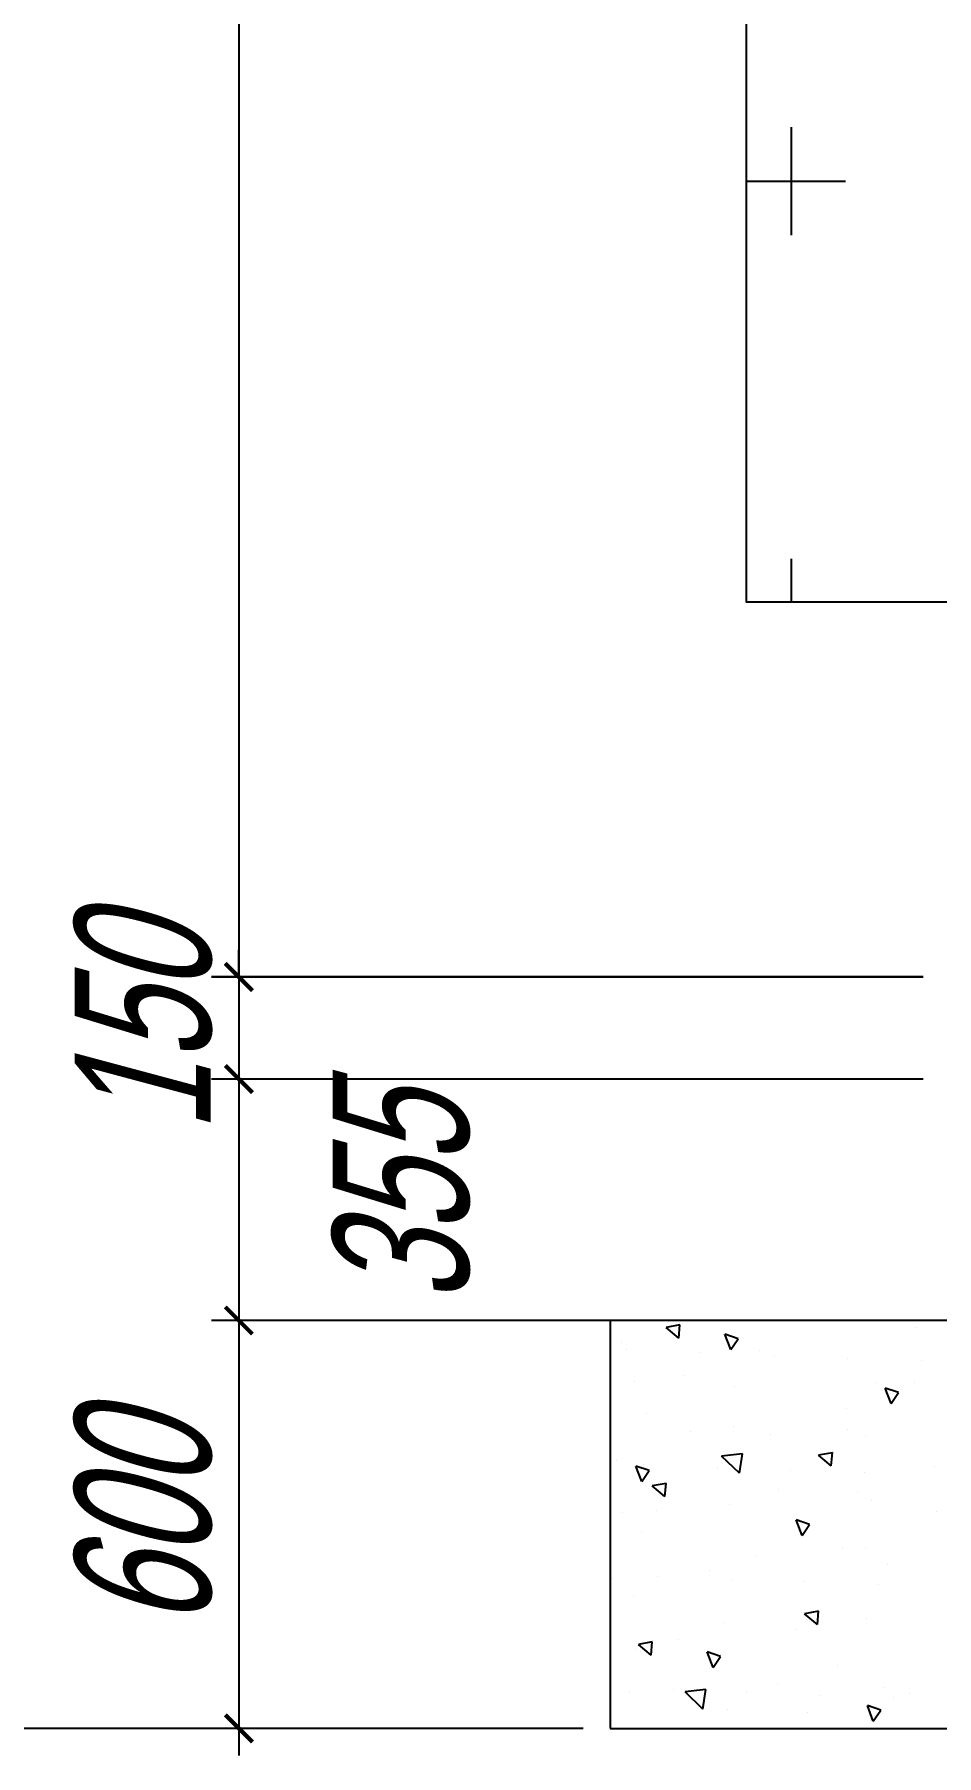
# Model space of a CAD drawing. Header units: millimetres. Extents: x 2322 to 24181, y 2355 to 17812.
# Drawn here: x 4200 to 5527, y 3658 to 6189 of the extents above; entities that cross this region are included whole.
import ezdxf

# ---------------------------------------------------------------- set-up
doc = ezdxf.new("R2010")
doc.units = ezdxf.units.MM
doc.layers.get('DEFPOINTS').update_dxf_attribs({"color": 140})
doc.layers.add('2.위생-급수', color=5, linetype='Continuous')
doc.styles.add('shoptext', font='', dxfattribs={"width": 0.7, "oblique": 15})
doc.styles.get('shoptext').set_extended_font_data('HY울릉도L')
doc.dimstyles.new('SHOP', dxfattribs={"dimscale": 100, "dimtxt": 2, "dimasz": 1, "dimexe": 1, "dimexo": 1, "dimgap": 1, "dimtad": 1, "dimdec": 0, "dimzin": 11, "dimdsep": 46, "dimtxsty": 'shoptext', "dimblk": 'ARCHTICK', "dimcen": 2, "dimdle": 1, "dimclrd": 240, "dimclre": 240, "dimclrt": 7, "dimadec": 0, "dimazin": 0, "dimtfac": 1, "dimtdec": 0, "dimtix": 1, "dimtmove": 2, "dimatfit": 3, "dimfxl": 1, "dimtolj": 1, "dimtzin": 11, "dimarcsym": 0})

# ---------------------------------------------------------------- blocks, each defined once
blk = doc.blocks.new('_ArchTick')
at = {"color": 0, "linetype": 'ByBlock', "const_width": 0.15}
blk.add_lwpolyline([(-0.5, -0.5), (0.5, 0.5)], dxfattribs=at)
blk = doc.blocks.new('*D89')
at = {"layer": '2.위생-급수', "color": 240, "linetype": 'ByBlock', "lineweight": -2, "transparency": 16777216}
blk.add_line((4500.7, 8152.7), (4500.7, 4762.7), dxfattribs=at)
at = {"layer": '2.위생-급수', "color": 240, "lineweight": -2, "transparency": 16777216}
for p, q in [((7048.9, 8112.7), (4460.7, 8112.7)), ((5506.9, 4802.7), (4460.7, 4802.7))]:
    blk.add_line(p, q, dxfattribs=at)
at = {"layer": 'DEFPOINTS', "color": 0, "transparency": 16777216}
for p in [(7088.9, 8112.7), (4500.7, 4802.7), (5546.9, 4802.7)]:
    blk.add_point(p, dxfattribs=at)
at = {"layer": '2.위생-급수', "color": 240, "lineweight": -2, "transparency": 16777216, "xscale": 40, "yscale": 40, "zscale": 40}
for p, rotation in [((4500.7, 8112.7), 90), ((4500.7, 4802.7), 270)]:
    blk.add_blockref('_ArchTick', p, dxfattribs=dict(at, rotation=rotation))
at = {"layer": '2.위생-급수', "color": 7, "transparency": 16777216, "insert": (4360.7, 6457.7), "char_height": 200, "attachment_point": 5, "rotation": 90, "style": 'shoptext'}
blk.add_mtext('\\A1;3310', dxfattribs=at)
blk = doc.blocks.new('_Dot')
at = {"color": 0, "linetype": 'ByBlock', "lineweight": -2}
blk.add_line((-0.5, 0), (-1, 0), dxfattribs=at)
at = {"color": 0, "linetype": 'ByBlock', "const_width": 0.5}
blk.add_lwpolyline([(-0.25, 0, 1), (0.25, 0, 1)], format="xyb", close=True, dxfattribs=at)
blk = doc.blocks.new('*D90')
at = {"layer": '2.위생-급수', "color": 240, "linetype": 'ByBlock', "lineweight": -2, "transparency": 16777216}
for p, q in [((4500.7, 4802.9), (4500.7, 4842.9)), ((4500.7, 4802.9), (4500.7, 4652.7)), ((4500.7, 4652.7), (4500.7, 4612.7))]:
    blk.add_line(p, q, dxfattribs=at)
at = {"layer": '2.위생-급수', "color": 240, "lineweight": -2, "transparency": 16777216}
for p, q in [((5506.9, 4802.9), (4460.7, 4802.9)), ((5506.9, 4652.7), (4460.7, 4652.7))]:
    blk.add_line(p, q, dxfattribs=at)
at = {"layer": 'DEFPOINTS', "color": 0, "transparency": 16777216}
for p in [(5546.9, 4802.9), (4500.7, 4652.7), (5546.9, 4652.7)]:
    blk.add_point(p, dxfattribs=at)
at = {"layer": '2.위생-급수', "color": 240, "lineweight": -2, "transparency": 16777216, "xscale": 40, "yscale": 40, "zscale": 40}
for p, rotation in [((4500.7, 4802.9), 270), ((4500.7, 4652.7), 90)]:
    blk.add_blockref('_ArchTick', p, dxfattribs=dict(at, rotation=rotation))
at = {"layer": '2.위생-급수', "color": 7, "transparency": 16777216, "insert": (4360.7, 4727.8), "char_height": 200, "attachment_point": 5, "rotation": 90, "style": 'shoptext'}
blk.add_mtext('\\A1;150', dxfattribs=at)
blk = doc.blocks.new('*D91')
at = {"layer": '2.위생-급수', "color": 240, "linetype": 'ByBlock', "lineweight": -2, "transparency": 16777216}
blk.add_line((4500.7, 4692.7), (4500.7, 4257.7), dxfattribs=at)
at = {"layer": '2.위생-급수', "color": 240, "lineweight": -2, "transparency": 16777216}
for p, q in [((5506.9, 4652.7), (4460.7, 4652.7)), ((5506.9, 4297.7), (4460.7, 4297.7))]:
    blk.add_line(p, q, dxfattribs=at)
at = {"layer": 'DEFPOINTS', "color": 0, "transparency": 16777216}
for p in [(5546.9, 4652.7), (4500.7, 4297.7), (5546.9, 4297.7)]:
    blk.add_point(p, dxfattribs=at)
at = {"layer": '2.위생-급수', "color": 240, "lineweight": -2, "transparency": 16777216, "xscale": 40, "yscale": 40, "zscale": 40}
for p, rotation in [((4500.7, 4652.7), 90), ((4500.7, 4297.7), 270)]:
    blk.add_blockref('_ArchTick', p, dxfattribs=dict(at, rotation=rotation))
at = {"layer": '2.위생-급수', "color": 7, "transparency": 16777216, "insert": (4740, 4475.2), "char_height": 200, "attachment_point": 5, "rotation": 90, "style": 'shoptext'}
blk.add_mtext('\\A1;355', dxfattribs=at)
blk = doc.blocks.new('*D92')
at = {"layer": '2.위생-급수', "color": 240, "linetype": 'ByBlock', "lineweight": -2, "transparency": 16777216}
blk.add_line((4500.7, 4337.7), (4500.7, 3657.7), dxfattribs=at)
at = {"layer": '2.위생-급수', "color": 240, "lineweight": -2, "transparency": 16777216}
for p, q in [((5006.9, 4297.7), (4460.7, 4297.7)), ((5006.9, 3697.7), (4460.7, 3697.7))]:
    blk.add_line(p, q, dxfattribs=at)
at = {"layer": 'DEFPOINTS', "color": 0, "transparency": 16777216}
for p in [(5046.9, 4297.7), (4500.7, 3697.7), (5046.9, 3697.7)]:
    blk.add_point(p, dxfattribs=at)
at = {"layer": '2.위생-급수', "color": 240, "lineweight": -2, "transparency": 16777216, "xscale": 40, "yscale": 40, "zscale": 40}
for p, rotation in [((4500.7, 4297.7), 90), ((4500.7, 3697.7), 270)]:
    blk.add_blockref('_ArchTick', p, dxfattribs=dict(at, rotation=rotation))
at = {"layer": '2.위생-급수', "color": 7, "transparency": 16777216, "insert": (4360.7, 3997.7), "char_height": 200, "attachment_point": 5, "rotation": 90, "style": 'shoptext'}
blk.add_mtext('\\A1;600', dxfattribs=at)
blk = doc.blocks.new('*D93')
at = {"layer": '2.위생-급수', "color": 240, "linetype": 'ByBlock', "lineweight": -2, "transparency": 16777216}
blk.add_line((3990.8, 3657.7), (3990.8, 9652.7), dxfattribs=at)
at = {"layer": '2.위생-급수', "color": 240, "lineweight": -2, "transparency": 16777216}
for p, q in [((4460.7, 9612.7), (3950.8, 9612.7)), ((5006.9, 3697.7), (3950.8, 3697.7))]:
    blk.add_line(p, q, dxfattribs=at)
at = {"layer": 'DEFPOINTS', "color": 0, "transparency": 16777216}
for p in [(3990.8, 9612.7), (4500.7, 9612.7), (5046.9, 3697.7)]:
    blk.add_point(p, dxfattribs=at)
at = {"layer": '2.위생-급수', "color": 240, "lineweight": -2, "transparency": 16777216, "xscale": 40, "yscale": 40, "zscale": 40}
for p, rotation in [((3990.8, 9612.7), 90), ((3990.8, 3697.7), 270)]:
    blk.add_blockref('_ArchTick', p, dxfattribs=dict(at, rotation=rotation))
at = {"layer": '2.위생-급수', "color": 7, "transparency": 16777216, "insert": (3850.8, 6655.2), "char_height": 200, "attachment_point": 5, "rotation": 90, "style": 'shoptext'}
blk.add_mtext('\\A1;5915', dxfattribs=at)

msp = doc.modelspace()

# ---------------------------------------------------------------- hatches: boundary and pattern name
h = msp.add_hatch()
h.set_pattern_fill('CROSS', scale=50)
h.set_pattern_definition([(0, (-358621.06, 1846203.1), (317.5, 317.5), [158.75, -476.25]), (90, (-358541.68, 1846123.73), (-317.5, 317.5), [158.75, -476.25])])
h.paths.add_polyline_path([(5547, 7760.7), (5247, 7760.7), (5247, 5354.7), (5547, 5354.7)])

# ---------------------------------------------------------------- linework, layer by layer
at = {"color": 8}
for p, q in [((5046.9, 4297.7), (5046.9, 3697.7)), ((12946.9, 4297.7), (5046.9, 4297.7)), ((5046.9, 3697.7), (12946.9, 3697.7))]:
    msp.add_line(p, q, dxfattribs=at)
at = {"color": 8, "linetype": 'Continuous'}
for p, q in [((5149.4, 4291.2), (5129.1, 4287.4)), ((5147.7, 4271.8), (5129.1, 4287.5)), ((5147.7, 4271.8), (5149.4, 4291.2)), ((5496.2, 4287.9), (5496.2, 4287.9)), ((5064.1, 4265.9), (5064.1, 4265.9)), ((5071.4, 4254.2), (5071.4, 4254.2)), ((5224.1, 4254.7), (5215.4, 4277.4)), ((5235, 4270.8), (5215.4, 4277.4)), ((5224.1, 4254.7), (5235, 4270.8)), ((5266.8, 4253.7), (5266.8, 4253.7)), ((5179.6, 4250.3), (5179.6, 4250.3)), ((5287.8, 4246.3), (5287.8, 4246.3)), ((5396, 4242.4), (5396, 4242.4)), ((5504.3, 4238.4), (5504.3, 4238.4)), ((5082, 4207.6), (5082, 4207.6)), ((5154.7, 4216), (5154.7, 4216)), ((5439.1, 4206.4), (5439.1, 4206.4)), ((5493.7, 4206.7), (5493.7, 4206.7)), ((5229.3, 4201.2), (5229.3, 4201.2)), ((5459.9, 4175.6), (5451.1, 4198.3)), ((5470.8, 4191.7), (5451.1, 4198.3)), ((5459.9, 4175.6), (5470.8, 4191.7)), ((5100.4, 4160.9), (5100.4, 4160.9)), ((5395, 4168.1), (5395, 4168.1)), ((5165.5, 4134.7), (5165.5, 4134.7)), ((5228.4, 4142.2), (5228.4, 4142.2)), ((5283, 4130.5), (5283, 4130.5)), ((5395.5, 4137.9), (5395.5, 4137.9)), ((5422.4, 4128.8), (5422.4, 4128.8)), ((5241.6, 4101.7), (5210.7, 4098.1)), ((5237.1, 4072.8), (5241.5, 4101.7)), ((5373.6, 4103.1), (5353.2, 4099.3)), ((5371.9, 4083.7), (5373.6, 4103.2)), ((5056.7, 4092.3), (5056.7, 4092.3)), ((5093.2, 4060.6), (5084.5, 4083.4)), ((5104.1, 4076.8), (5084.5, 4083.4)), ((5093.2, 4060.6), (5104.1, 4076.8)), ((5095.7, 4085.4), (5095.7, 4085.4)), ((5204, 4081.4), (5204, 4081.4)), ((5237.1, 4072.8), (5210.7, 4098.1)), ((5312.2, 4077.5), (5312.2, 4077.5)), ((5371.9, 4083.7), (5353.2, 4099.4)), ((5523.2, 4082.6), (5523.2, 4082.6)), ((5129, 4058), (5108.7, 4054.2)), ((5127.3, 4038.6), (5108.7, 4054.3)), ((5127.3, 4038.6), (5129, 4058)), ((5420.4, 4073.5), (5420.4, 4073.5)), ((5222, 4027.6), (5222, 4027.6)), ((5293.7, 4049.1), (5293.7, 4049.1)), ((5411.2, 4045), (5411.2, 4045)), ((5431.8, 4032.9), (5431.8, 4032.9)), ((5064.3, 4014.9), (5064.3, 4014.9)), ((5114.6, 4018), (5114.6, 4018)), ((5339.9, 3997.7), (5320.2, 4004.3)), ((5329, 3981.5), (5320.2, 4004.2)), ((5526.3, 4017.1), (5526.3, 4017.1)), ((5093.1, 3987.3), (5093.1, 3987.3)), ((5329, 3981.5), (5339.9, 3997.7)), ((5260.9, 3952.6), (5260.9, 3952.6)), ((5388.1, 3964.3), (5388.1, 3964.3)), ((5421.9, 3963.6), (5421.9, 3963.6)), ((5192.5, 3929.3), (5192.5, 3929.3)), ((5454.9, 3939.2), (5454.9, 3939.2)), ((5049.4, 3918.7), (5049.4, 3918.7)), ((5116.5, 3921.1), (5116.5, 3921.1)), ((5224.8, 3917.2), (5224.8, 3917.2)), ((5333, 3913.2), (5333, 3913.2)), ((5441.2, 3909.3), (5441.2, 3909.3)), ((5080.5, 3891.7), (5080.5, 3891.7)), ((5214.7, 3854.1), (5214.7, 3854.1)), ((5353.2, 3869.9), (5332.8, 3866.2)), ((5351.5, 3850.5), (5332.8, 3866.2)), ((5351.5, 3850.5), (5353.2, 3870)), ((5424.5, 3859.3), (5424.5, 3859.3)), ((5108.6, 3824.8), (5088.3, 3821)), ((5106.9, 3805.4), (5108.6, 3824.8)), ((5147.1, 3828.4), (5147.1, 3828.4)), ((5320.7, 3843.8), (5320.7, 3843.8)), ((5085.7, 3813.7), (5085.7, 3813.7)), ((5106.9, 3805.4), (5088.3, 3821.1)), ((5091.2, 3810.3), (5091.2, 3810.3)), ((5198.1, 3787.4), (5189.3, 3810.2)), ((5209, 3803.6), (5189.3, 3810.2)), ((5198.1, 3787.4), (5209, 3803.6)), ((5208.7, 3806.2), (5208.7, 3806.2)), ((5380.8, 3790.8), (5380.8, 3790.8)), ((5075.8, 3750.5), (5075.8, 3750.5)), ((5139.4, 3754.2), (5139.4, 3754.2)), ((5187.7, 3754.7), (5156.9, 3751.2)), ((5183.3, 3725.8), (5156.9, 3751.2)), ((5183.2, 3725.8), (5187.7, 3754.8)), ((5247.7, 3750.3), (5247.7, 3750.3)), ((5293.5, 3763), (5293.5, 3763)), ((5449, 3758.3), (5449, 3758.3)), ((5487.4, 3749.6), (5487.4, 3749.6)), ((5219.4, 3724.8), (5219.4, 3724.8)), ((5355.9, 3746.3), (5355.9, 3746.3)), ((5433.8, 3708.3), (5425.1, 3731.1)), ((5444.7, 3724.5), (5425.1, 3731.1)), ((5433.8, 3708.3), (5444.7, 3724.5)), ((5464.1, 3742.4), (5464.1, 3742.4)), ((5336.9, 3720.7), (5336.9, 3720.7))]:
    msp.add_line(p, q, dxfattribs=at)
at = {"color": 7}
msp.add_lwpolyline([(5547, 7760.7), (5247, 7760.7), (5247, 5354.7), (5547, 5354.7)], close=True, dxfattribs=at)

# ---------------------------------------------------------------- dimensions: what is measured, and where the dimension line sits
at = {"layer": '2.위생-급수', "color": 4}
for base, p1, p2, picture, middle in [((3990.8, 9612.7), (5046.9, 3697.7), (4500.7, 9612.7), '*D93', (3850.8, 6655.2)), ((4500.7, 4802.7), (7088.9, 8112.7), (5546.9, 4802.7), '*D89', (4360.7, 6457.7)), ((4500.7, 4652.7), (5546.9, 4802.9), (5546.9, 4652.7), '*D90', (4360.7, 4727.8)), ((4500.7, 3697.7), (5046.9, 4297.7), (5046.9, 3697.7), '*D92', (4360.7, 3997.7))]:
    dim = msp.add_linear_dim(base=base, p1=p1, p2=p2, angle=90, dimstyle='SHOP', override={"dimscale": 40, "dimtxt": 5, "dimrnd": 5, "dimldrblk": 'Dot', "dimfxl": 1.25, "dimarcsym": 1}, dxfattribs=at)
    dim.commit()
    dim.dimension.update_dxf_attribs({"geometry": picture, "text_midpoint": middle})
dim = msp.add_linear_dim(base=(4500.7, 4297.7), p1=(5546.9, 4652.7), p2=(5546.9, 4297.7), angle=90, dimstyle='SHOP', override={"dimscale": 40, "dimtxt": 5, "dimrnd": 5, "dimldrblk": 'Dot', "dimfxl": 1.25, "dimarcsym": 1}, dxfattribs=at)
dim.commit()
dim.dimension.update_dxf_attribs({"geometry": '*D91', "text_midpoint": (4740, 4475.2), "dimtype": 160})

doc.saveas('drawing.dxf')
